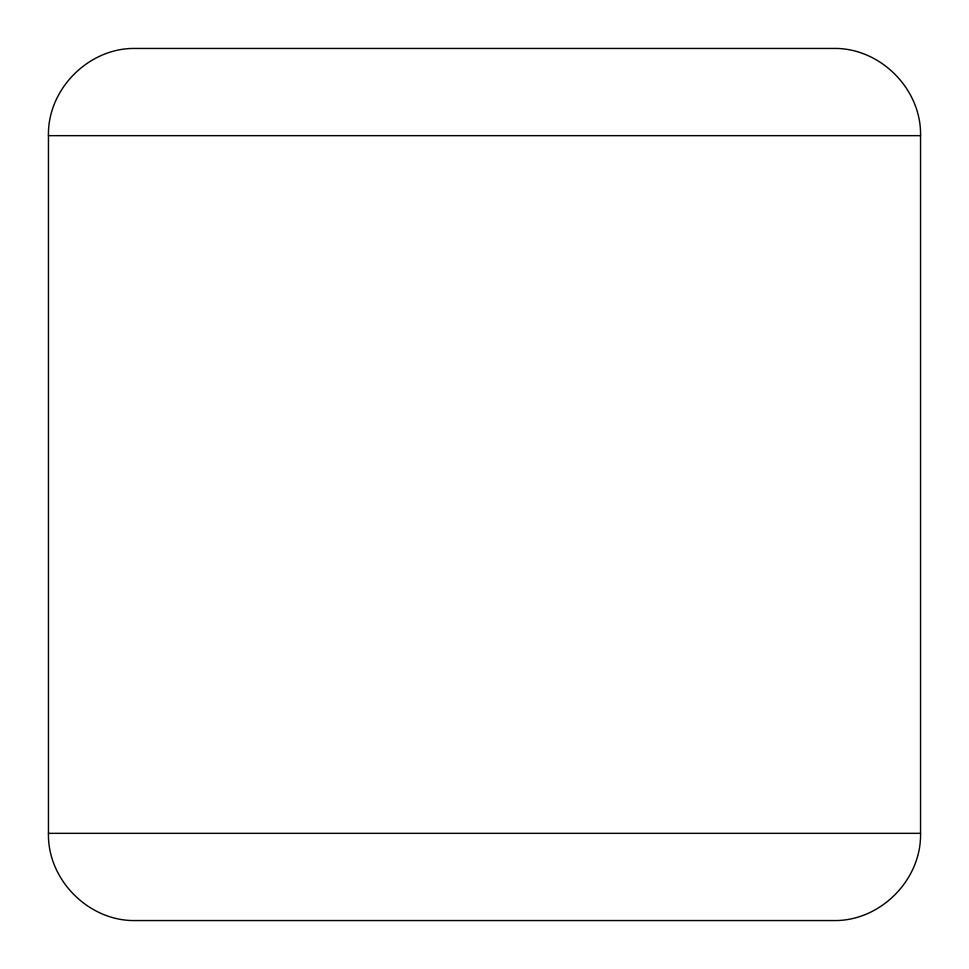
<?xml version="1.0" encoding="UTF-8"?>
<svg xmlns="http://www.w3.org/2000/svg" width="969" height="969" viewBox="0 0 969 969"><rect width="100%" height="100%" fill="white"/><g stroke="black" fill="none" stroke-linecap="round" stroke-linejoin="round"><path stroke-width="1.45" d="M48.45 135.66C47.408 89.015 89.015 47.408 135.66 48.45L833.34 48.45C879.985 47.408 921.592 89.015 920.55 135.66L920.55 833.34C921.592 879.985 879.985 921.592 833.34 920.55L135.66 920.55C89.015 921.592 47.408 879.985 48.45 833.34L48.45 135.66L920.55 135.66M48.45 833.34L920.55 833.34"/></g></svg>
